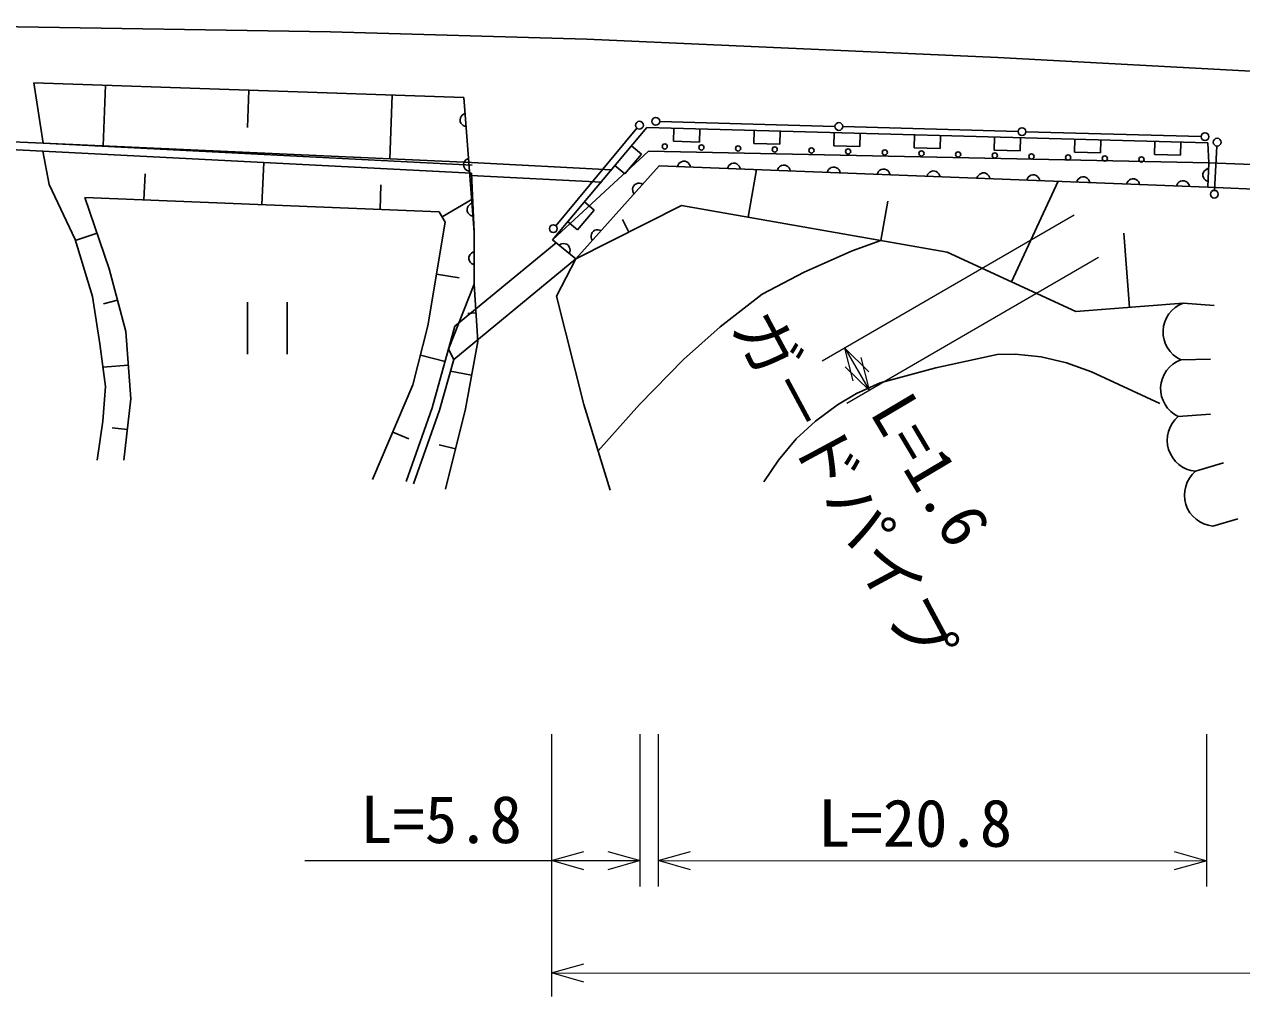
# Model space of a CAD drawing. Units: millimetres, scale not verified. Extents: x 40000 to 680000, y 20000 to 380000.
# Drawn here: x 102136 to 149062, y 244383 to 281863 of the extents above; entities that cross this region are included whole.
import ezdxf
from ezdxf.enums import TextEntityAlignment as Align

# ---------------------------------------------------------------- set-up
doc = ezdxf.new("R2010")
doc.units = ezdxf.units.MM
doc.header["$LTSCALE"] = 1000
for name, color, linetype, lineweight in [('M-BGD', 7, 'Continuous', 25), ('M-STR-HTXT', 7, 'Continuous', 13), ('M-STR-STRC', 7, 'Continuous', 25)]:
    doc.layers.add(name, color=color, linetype=linetype, lineweight=lineweight)
doc.styles.add('ＭＳ ゴシック', font='')
doc.styles.get('ＭＳ ゴシック').set_extended_font_data('MS Gothic')

msp = doc.modelspace()

# ---------------------------------------------------------------- linework, layer by layer
at = {"layer": 'M-BGD'}
for p, q in [((102862, 277279), (102498, 279613)), ((102498, 279613), (119078, 279038)), ((105261, 279517), (105180, 277175)), ((110788, 279325), (110738, 277887)), ((116315, 279134), (116229, 276680)), ((119483, 273851), (119078, 279038)), ((118974, 278310), (118948, 278258)), ((119020, 278364), (118974, 278310)), ((119068, 278398), (119020, 278364)), ((119126, 278423), (119068, 278398)), ((118948, 278258), (118933, 278197)), ((118933, 278197), (118939, 278117)), ((118939, 278117), (118964, 278059)), ((118964, 278059), (118998, 278011)), ((118998, 278011), (119051, 277965)), ((119051, 277965), (119104, 277939)), ((119104, 277939), (119165, 277924)), ((122490, 273562), (126135, 277882)), ((122626, 274102), (125752, 277860)), ((126135, 277882), (147765, 277291)), ((126628, 278118), (133386, 277930)), ((127180, 277853), (127167, 277354)), ((128166, 277326), (128180, 277826)), ((133686, 277921), (140444, 277733)), ((98104, 277491), (102860, 277279)), ((127167, 277354), (128166, 277326)), ((130270, 277769), (130257, 277269)), ((131256, 277242), (131270, 277742)), ((133360, 277685), (133347, 277185)), ((134346, 277158), (134360, 277657)), ((136450, 277600), (136437, 277100)), ((137436, 277073), (137450, 277573)), ((139540, 277516), (139527, 277016)), ((140526, 276989), (140540, 277489)), ((140744, 277725), (147502, 277536)), ((142630, 277431), (142617, 276932)), ((143616, 276904), (143630, 277404)), ((145720, 277347), (145706, 276847)), ((98090, 277192), (102846, 276980)), ((103087, 275694), (102846, 276980)), ((102846, 276980), (119378, 276132)), ((102846, 276980), (119378, 276132)), ((119380, 276539), (102862, 277279)), ((102862, 277279), (119394, 276432)), ((126194, 276971), (122490, 273562)), ((125928, 276862), (125546, 277184)), ((147794, 276527), (126194, 276971)), ((130257, 277269), (131256, 277242)), ((133347, 277185), (134346, 277158)), ((136437, 277100), (137436, 277073)), ((139527, 277016), (140526, 276989)), ((142617, 276932), (143616, 276904)), ((146706, 276820), (146720, 277320)), ((147765, 277291), (147794, 276527)), ((148110, 277170), (148019, 275464)), ((111297, 274916), (111363, 276543)), ((119084, 276529), (119068, 276468)), ((119068, 276468), (119074, 276388)), ((119110, 276582), (119084, 276529)), ((119155, 276635), (119110, 276582)), ((119203, 276669), (119155, 276635)), ((119261, 276694), (119203, 276669)), ((119380, 276539), (124763, 276255)), ((123401, 272828), (126605, 276413)), ((124902, 276420), (125284, 276098)), ((125284, 276098), (125928, 276862)), ((126605, 276413), (147765, 275587)), ((126605, 276413), (147765, 275587)), ((127339, 276444), (127317, 276385)), ((127371, 276493), (127339, 276444)), ((127423, 276541), (127371, 276493)), ((127474, 276569), (127423, 276541)), ((127535, 276586), (127474, 276569)), ((127615, 276583), (127535, 276586)), ((127674, 276561), (127615, 276583)), ((127723, 276529), (127674, 276561)), ((127771, 276477), (127723, 276529)), ((127799, 276426), (127771, 276477)), ((127817, 276365), (127799, 276426)), ((129295, 276418), (129263, 276369)), ((129347, 276466), (129295, 276418)), ((129398, 276494), (129347, 276466)), ((129459, 276511), (129398, 276494)), ((129539, 276508), (129459, 276511)), ((129598, 276486), (129539, 276508)), ((129647, 276454), (129598, 276486)), ((129695, 276402), (129647, 276454)), ((129723, 276351), (129695, 276402)), ((131322, 276419), (131270, 276391)), ((131382, 276436), (131322, 276419)), ((131462, 276433), (131382, 276436)), ((131521, 276411), (131462, 276433)), ((131570, 276379), (131521, 276411)), ((145706, 276847), (146706, 276820)), ((147765, 275587), (147794, 276527)), ((168677, 275693), (147794, 276527)), ((106748, 275100), (106789, 276106)), ((119074, 276388), (119099, 276330)), ((119099, 276330), (119133, 276282)), ((119133, 276282), (119187, 276237)), ((119187, 276237), (119239, 276211)), ((119239, 276211), (119300, 276195)), ((119353, 276040), (124397, 275774)), ((119378, 276132), (119483, 273851)), ((129263, 276369), (129241, 276310)), ((129740, 276290), (129723, 276351)), ((130033, 274431), (130355, 276266)), ((131187, 276294), (131164, 276235)), ((131219, 276343), (131187, 276294)), ((131270, 276391), (131219, 276343)), ((131618, 276327), (131570, 276379)), ((131646, 276276), (131618, 276327)), ((131664, 276215), (131646, 276276)), ((133110, 276219), (133088, 276160)), ((133142, 276267), (133110, 276219)), ((133194, 276315), (133142, 276267)), ((133245, 276344), (133194, 276315)), ((133306, 276361), (133245, 276344)), ((133386, 276358), (133306, 276361)), ((133445, 276336), (133386, 276358)), ((133494, 276304), (133445, 276336)), ((133542, 276252), (133494, 276304)), ((133570, 276201), (133542, 276252)), ((133588, 276140), (133570, 276201)), ((135034, 276144), (135012, 276084)), ((135066, 276192), (135034, 276144)), ((135118, 276240), (135066, 276192)), ((135169, 276268), (135118, 276240)), ((135230, 276286), (135169, 276268)), ((135309, 276283), (135230, 276286)), ((135369, 276261), (135309, 276283)), ((135417, 276229), (135369, 276261)), ((135465, 276177), (135417, 276229)), ((135493, 276126), (135465, 276177)), ((135511, 276065), (135493, 276126)), ((136957, 276069), (136935, 276009)), ((136989, 276117), (136957, 276069)), ((137041, 276165), (136989, 276117)), ((137092, 276193), (137041, 276165)), ((137153, 276211), (137092, 276193)), ((137233, 276208), (137153, 276211)), ((137292, 276186), (137233, 276208)), ((137341, 276154), (137292, 276186)), ((137389, 276102), (137341, 276154)), ((137417, 276051), (137389, 276102)), ((137435, 275990), (137417, 276051)), ((138881, 275993), (138859, 275934)), ((138913, 276042), (138881, 275993)), ((138965, 276090), (138913, 276042)), ((139016, 276118), (138965, 276090)), ((139077, 276136), (139016, 276118)), ((139157, 276133), (139077, 276136)), ((139216, 276110), (139157, 276133)), ((139265, 276079), (139216, 276110)), ((139313, 276027), (139265, 276079)), ((139341, 275976), (139313, 276027)), ((139358, 275915), (139341, 275976)), ((140837, 275967), (140805, 275918)), ((140888, 276015), (140837, 275967)), ((140940, 276043), (140888, 276015)), ((141000, 276061), (140940, 276043)), ((141080, 276058), (141000, 276061)), ((141139, 276035), (141080, 276058)), ((141188, 276003), (141139, 276035)), ((141236, 275952), (141188, 276003)), ((141264, 275900), (141236, 275952)), ((142812, 275940), (142760, 275892)), ((142863, 275968), (142812, 275940)), ((142924, 275986), (142863, 275968)), ((143004, 275983), (142924, 275986)), ((143063, 275960), (143004, 275983)), ((143112, 275928), (143063, 275960)), ((143160, 275876), (143112, 275928)), ((147571, 276103), (147568, 276023)), ((147568, 276023), (147586, 275963)), ((147593, 276163), (147571, 276103)), ((147586, 275963), (147615, 275912)), ((147624, 276212), (147593, 276163)), ((147676, 276260), (147624, 276212)), ((147727, 276289), (147676, 276260)), ((147787, 276307), (147727, 276289)), ((104091, 273566), (103087, 275694)), ((115847, 274732), (115885, 275679)), ((125596, 275568), (125585, 275511)), ((125585, 275511), (125589, 275441)), ((125621, 275626), (125596, 275568)), ((125674, 275686), (125621, 275626)), ((125729, 275717), (125674, 275686)), ((125785, 275735), (125729, 275717)), ((125855, 275739), (125785, 275735)), ((125913, 275728), (125855, 275739)), ((125971, 275703), (125913, 275728)), ((140193, 271939), (141987, 275812)), ((140805, 275918), (140782, 275859)), ((141282, 275840), (141264, 275900)), ((142728, 275843), (142706, 275784)), ((142760, 275892), (142728, 275843)), ((143188, 275825), (143160, 275876)), ((143205, 275765), (143188, 275825)), ((144652, 275768), (144629, 275709)), ((144684, 275817), (144652, 275768)), ((144736, 275865), (144684, 275817)), ((144787, 275893), (144736, 275865)), ((144847, 275911), (144787, 275893)), ((144927, 275908), (144847, 275911)), ((144987, 275885), (144927, 275908)), ((145035, 275853), (144987, 275885)), ((145083, 275801), (145035, 275853)), ((145111, 275750), (145083, 275801)), ((145129, 275690), (145111, 275750)), ((146575, 275693), (146553, 275634)), ((146607, 275742), (146575, 275693)), ((146659, 275790), (146607, 275742)), ((146710, 275818), (146659, 275790)), ((146771, 275836), (146710, 275818)), ((146851, 275832), (146771, 275836)), ((146910, 275810), (146851, 275832)), ((146959, 275778), (146910, 275810)), ((147007, 275726), (146959, 275778)), ((147035, 275675), (147007, 275726)), ((147053, 275614), (147035, 275675)), ((147615, 275912), (147663, 275860)), ((147663, 275860), (147712, 275829)), ((147712, 275829), (147772, 275807)), ((168648, 274721), (147765, 275587)), ((118121, 274640), (104473, 275192)), ((104473, 275192), (105405, 272443)), ((118241, 274437), (119424, 275133)), ((124106, 274702), (123724, 275024)), ((125589, 275441), (125606, 275385)), ((125606, 275385), (125638, 275330)), ((135153, 273535), (135419, 275051)), ((118360, 274234), (118121, 274640)), ((119219, 274800), (119203, 274739)), ((119203, 274739), (119210, 274659)), ((119210, 274659), (119234, 274601)), ((119245, 274853), (119219, 274800)), ((119234, 274601), (119268, 274554)), ((119291, 274906), (119245, 274853)), ((119268, 274554), (119322, 274508)), ((119338, 274940), (119291, 274906)), ((119396, 274965), (119338, 274940)), ((127473, 274879), (123401, 272828)), ((123461, 273938), (124106, 274702)), ((137713, 273087), (127473, 274879)), ((117690, 270242), (118360, 274234)), ((119322, 274508), (119374, 274482)), ((119374, 274482), (119435, 274466)), ((123079, 274260), (123461, 273938)), ((125437, 273854), (125195, 274334)), ((104939, 273817), (104101, 273533)), ((119483, 271843), (119483, 273851)), ((119483, 273851), (119483, 271843)), ((123994, 273776), (123983, 273719)), ((123983, 273719), (123987, 273648)), ((123987, 273648), (124004, 273592)), ((124019, 273834), (123994, 273776)), ((124004, 273592), (124036, 273537)), ((124072, 273894), (124019, 273834)), ((124127, 273925), (124072, 273894)), ((124183, 273942), (124127, 273925)), ((124254, 273946), (124183, 273942)), ((124311, 273935), (124254, 273946)), ((124369, 273910), (124311, 273935)), ((144739, 270951), (144516, 273812)), ((104760, 271367), (104091, 273566)), ((118733, 270223), (122637, 273444)), ((122490, 273562), (123401, 272828)), ((122805, 273386), (122751, 273352)), ((122859, 273406), (122805, 273386)), ((122930, 273414), (122859, 273406)), ((122987, 273406), (122930, 273414)), ((123047, 273384), (122987, 273406)), ((123109, 273333), (123047, 273384)), ((123143, 273280), (123109, 273333)), ((123163, 273225), (123143, 273280)), ((123171, 273155), (123163, 273225)), ((123163, 273097), (123171, 273155)), ((118689, 268947), (123401, 272828)), ((119293, 272947), (119273, 272887)), ((119273, 272887), (119273, 272807)), ((119273, 272807), (119293, 272747)), ((119323, 272997), (119293, 272947)), ((119293, 272747), (119323, 272697)), ((119373, 273047), (119323, 272997)), ((119323, 272697), (119373, 272647)), ((119423, 273077), (119373, 273047)), ((119373, 272647), (119423, 272617)), ((119483, 273097), (119423, 273077)), ((123401, 272828), (122651, 271390)), ((123140, 273038), (123163, 273097)), ((142672, 270790), (137713, 273087)), ((105405, 272443), (106050, 270029)), ((118025, 272238), (118900, 272091)), ((119423, 272617), (119483, 272597)), ((119483, 271843), (118489, 269347)), ((119483, 271843), (119614, 269636)), ((105046, 269551), (104760, 271367)), ((105728, 271236), (105182, 271090)), ((122651, 271390), (123707, 267211)), ((110743, 271149), (110743, 269149)), ((112262, 269149), (112263, 271149)), ((146805, 271111), (142672, 270790)), ((146805, 271111), (147999, 271019)), ((119549, 270740), (119238, 270721)), ((106050, 270029), (106241, 267423)), ((117116, 267972), (117690, 270242)), ((117858, 267082), (118733, 270223)), ((105261, 267902), (105046, 269551)), ((119614, 269636), (119142, 267043)), ((117403, 269107), (118355, 268866)), ((118144, 266992), (118689, 268947)), ((118144, 266992), (118689, 268947)), ((118689, 268947), (118489, 269347)), ((146713, 268930), (147861, 268953)), ((106146, 268726), (105163, 268654)), ((119378, 268340), (118561, 268489)), ((115562, 264315), (117116, 267972)), ((105165, 266563), (105261, 267902)), ((106241, 267423), (105978, 265057)), ((117858, 267082), (116857, 264247)), ((116857, 264247), (117858, 267082)), ((119142, 267043), (118367, 263945)), ((123707, 267211), (124717, 263905)), ((104950, 265057), (105165, 266563)), ((117140, 264147), (118144, 266992)), ((117140, 264147), (118144, 266992)), ((146621, 266749), (147860, 266841)), ((106109, 266240), (105525, 266305)), ((116339, 266143), (116959, 265880)), ((118755, 265494), (118127, 265651)), ((147286, 264637), (148365, 264958)), ((147952, 262524), (148916, 262800))]:
    msp.add_line(p, q, dxfattribs=at)
for points in [[(124254, 265420), (125849, 267213), (127542, 268949), (128955, 270200), (130582, 271465), (132203, 272306), (134049, 273133), (135153, 273535)], [(130649, 264226), (131208, 265057), (131894, 265886), (132630, 266567), (133479, 267196), (134218, 267630), (135131, 268039), (137270, 268625), (139634, 269132), (140338, 269149), (141334, 269044), (142310, 268810), (143272, 268474), (145909, 267251)]]:
    msp.add_lwpolyline(points, dxfattribs=at)
for centre, radius in [((126478, 278123), 150), ((125848, 277976), 150), ((133536, 277926), 150), ((140594, 277729), 150), ((147652, 277532), 150), ((148118, 277320), 150), ((126823, 277156), 100), ((128236, 277117), 100), ((129650, 277079), 100), ((131063, 277040), 100), ((132477, 277001), 100), ((133891, 276963), 100), ((135304, 276924), 100), ((136718, 276886), 100), ((138131, 276847), 100), ((139545, 276808), 100), ((140958, 276770), 100), ((142372, 276731), 100), ((143786, 276693), 100), ((145199, 276654), 100), ((148011, 275314), 150), ((122530, 273987), 150)]:
    msp.add_circle(centre, radius, dxfattribs=at)
for centre, radius, start, end in [((147213, 270002), 1182, 110.2006, 244.9609), ((147121, 267820), 1182, 110.2006, 244.9609), ((147393, 265831), 1200, 130.1075, 264.8677), ((148059, 263719), 1200, 130.1075, 264.8677)]:
    msp.add_arc(centre, radius, start, end, dxfattribs=at)
at = {"layer": 'M-STR-HTXT'}
for p, q in [((142608, 274513), (132898, 268877)), ((133838, 267258), (143548, 272894)), ((134087, 268122), (133763, 269379)), ((133763, 269379), (134693, 268474)), ((133763, 269379), (134703, 267759)), ((134378, 269016), (134703, 267759)), ((134703, 267759), (133773, 268665)), ((122461, 254507), (122460, 244383)), ((125881, 248627), (125882, 254507)), ((126566, 254507), (126565, 248627)), ((147716, 248624), (147717, 254504)), ((122460, 249628), (123710, 249978)), ((124631, 249977), (125881, 249627)), ((126565, 249627), (127815, 249977)), ((146466, 249974), (147716, 249624)), ((112944, 249629), (125881, 249627)), ((123710, 249278), (122460, 249628)), ((125881, 249627), (124631, 249277)), ((127815, 249277), (126565, 249627)), ((126565, 249627), (147716, 249624)), ((147716, 249624), (146466, 249274)), ((122460, 245295), (123710, 245645)), ((123710, 244945), (122460, 245295)), ((122460, 245295), (196312, 245284))]:
    msp.add_line(p, q, dxfattribs=at)
at = {"layer": 'M-STR-STRC'}
for p, q in [((96084, 281863), (113940, 281579)), ((113940, 281579), (123826, 281295)), ((123826, 281295), (139659, 280587)), ((139659, 280587), (157880, 279597))]:
    msp.add_line(p, q, dxfattribs=at)

# ---------------------------------------------------------------- texts
at = {"layer": 'M-STR-HTXT', "style": 'ＭＳ ゴシック'}
for s, rotation, p in [('ガ－ドパイプ', 298.292, (128870, 269971)), ('L=1.6', 300.692, (134221, 266630)), ('L=5.8', 359.992, (115081, 249752)), ('L=20.8', 359.992, (132734, 249610))]:
    msp.add_text(s, height=1833, rotation=rotation, dxfattribs=at).set_placement(p, align=Align.BOTTOM_LEFT)

doc.saveas('drawing.dxf')
